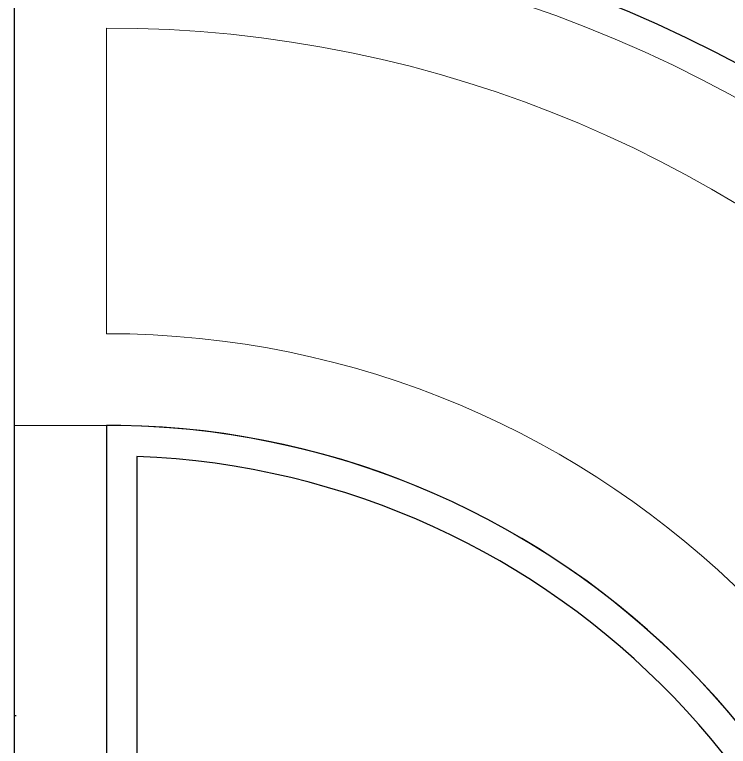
# Model space of a CAD drawing. Header units: millimetres. Extents: x 174511 to 265775, y -1918 to 26385.
# Drawn here: x 226094.1 to 226327.6, y 2625.7 to 2865.1 of the extents above; entities that cross this region are included whole.
import ezdxf

# ---------------------------------------------------------------- set-up
doc = ezdxf.new("R2010")
doc.units = ezdxf.units.MM
doc.layers.add('_ACM-A-DETL-THIN', color=2, linetype='Continuous', lineweight=9)
doc.layers.add('I-DETL-LW01', color=1, linetype='Continuous')
doc.layers.add('I—装饰—中线', color=70, linetype='Continuous')

# ---------------------------------------------------------------- blocks, each defined once
blk = doc.blocks.new('K_62')
at = {"layer": '_ACM-A-DETL-THIN'}
blk.add_lwpolyline([(233.75, -170), (203.72, -170, 0.000043), (203.7, -170, 0.414163), (-63.75, -437.5), (-63.75, -1100), (-223.75, -1100), (-223.75, -437.5, -0.414163), (203.68, -10, -0.000043), (203.72, -10), (233.75, -10), (233.75, -170)], format="xyb", dxfattribs=at)
blk.add_lwpolyline([(203.75, -140), (203.72, -140, 0.000043), (203.7, -140, 0.414163), (-93.75, -437.5), (-93.75, -1070), (-193.75, -1070), (-193.75, -437.5, -0.414163), (203.68, -40, -0.000043), (203.72, -40), (203.75, -40)], format="xyb", close=True, dxfattribs=at)
at = {"layer": 'I-DETL-LW01'}
for points in [[(-233.75, -1100), (233.75, -1100), (233.75, 0), (203.72, 0, 0.000043), (203.67, 0, 0.414163), (-233.75, -437.5)], [(-63.79, -1070), (-63.79, -437.5, -0.408995), (198.97, -170), (203.75, -170), (203.75, -1070)]]:
    blk.add_lwpolyline(points, format="xyb", close=True, dxfattribs=at)
blk.add_lwpolyline([(-53.79, -1060), (-53.79, -437.5, -0.402883), (193.75, -180.15), (193.75, -1060), (-53.79, -1060)], format="xyb", dxfattribs=at)
blk = doc.blocks.new('K_1222170299S')
at = {"layer": '_ACM-A-DETL-THIN'}
blk.add_lwpolyline([(60, -1705.35), (1015, -1705.35), (1015, -3765.35), (60, -3765.35)], close=True, dxfattribs=at)
at = {"layer": 'I—装饰—中线', "color": 8}
blk.add_line((60.5, -2460.35), (60, -2460.35), dxfattribs=at)
at = {"xscale": -1}
blk.add_blockref('K_62', (293.75, -2195.35), dxfattribs=at)

msp = doc.modelspace()

# ---------------------------------------------------------------- block references
msp.add_blockref('K_1222170299S', (226034.12, 5096.05))

doc.saveas('drawing.dxf')
